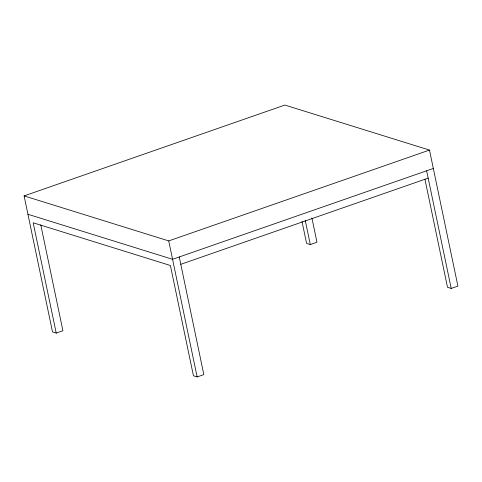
<?xml version="1.0" encoding="UTF-8"?>
<svg xmlns="http://www.w3.org/2000/svg" width="482" height="482" viewBox="0 0 482 482"><rect width="100%" height="100%" fill="white"/><g stroke="black" fill="none" stroke-linecap="round" stroke-linejoin="round"><path stroke-width="0.72" d="M40.789 224.877L62.913 330.748L56.225 333.08L52.514 331.923L24.1 195.903L284.856 105.064L429.486 150.077L457.9 286.097L451.212 288.423L447.507 287.272L424.925 179.19M24.1 195.903L168.73 240.916L429.486 150.077M433.324 168.459L172.568 259.298L27.938 214.285M180.792 264.317L428.173 178.141M301.973 221.358L306.582 243.416L310.294 244.567L316.975 242.241L311.908 217.978M56.225 333.08L33.186 222.792L170.399 265.498L193.439 375.779L197.144 376.936L203.832 374.604L179.256 256.966M426.636 170.785L451.212 288.423M305.22 220.304L310.294 244.567M168.73 240.916L197.144 376.936"/></g></svg>
